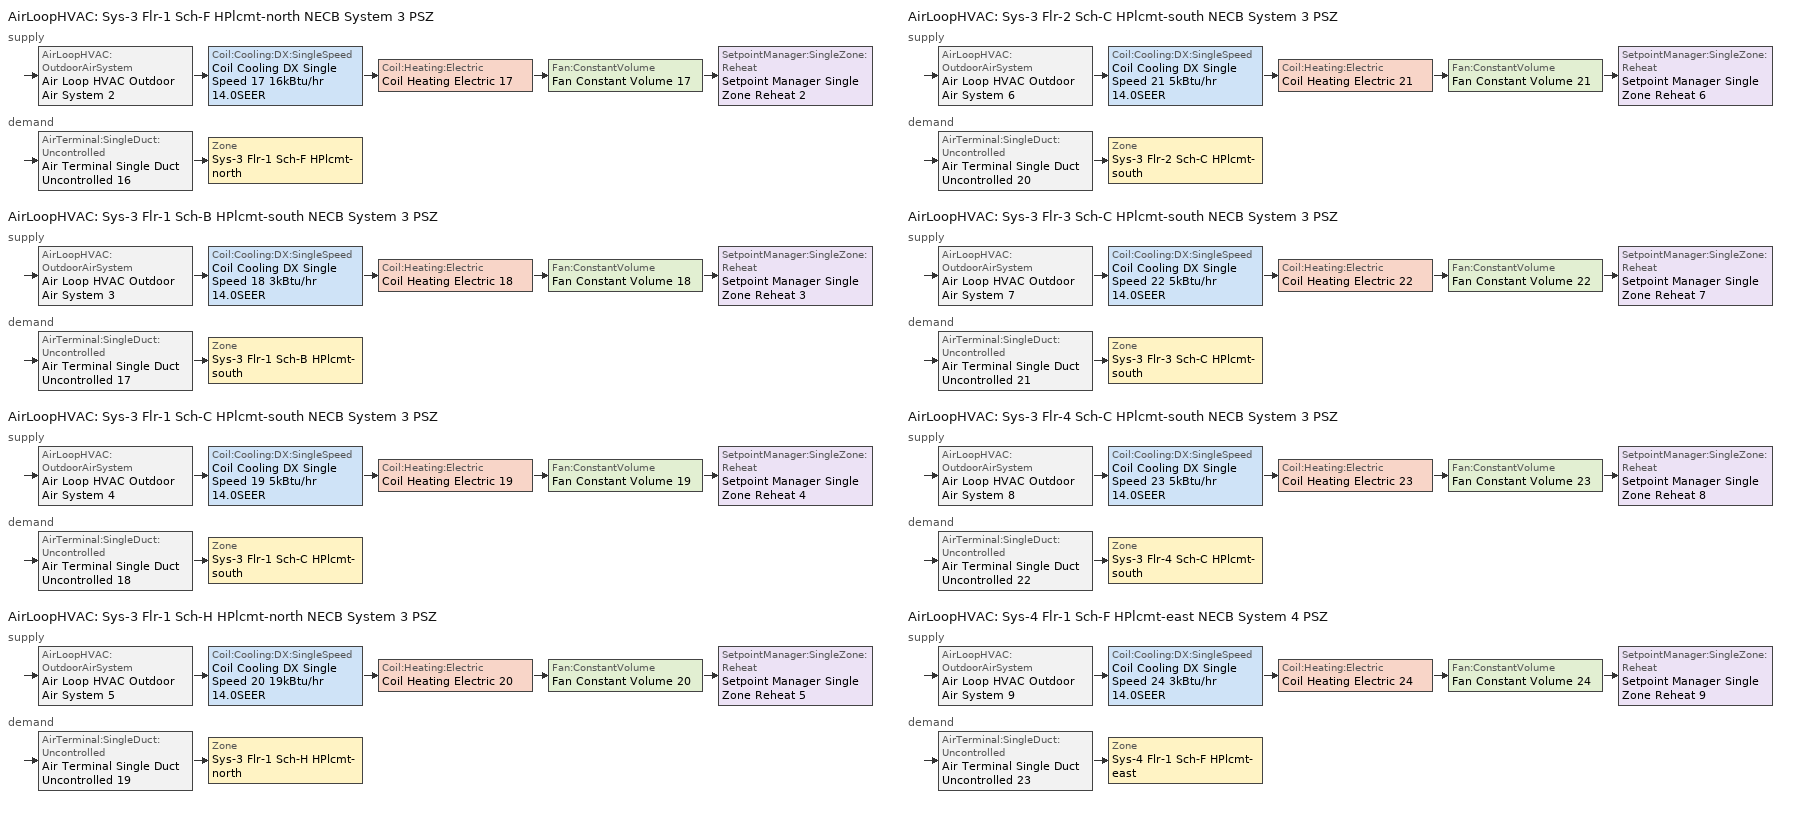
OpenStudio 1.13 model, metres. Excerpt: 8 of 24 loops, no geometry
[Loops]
AirLoopHVAC 'Sys-3 Flr-1 Sch-F HPlcmt-north NECB System 3 PSZ'
 supply: AirLoopHVAC:OutdoorAirSystem 'Air Loop HVAC Outdoor Air System 2' > Coil:Cooling:DX:SingleSpeed 'Coil Cooling DX Single Speed 17 16kBtu/hr 14.0SEER' > Coil:Heating:Electric 'Coil Heating Electric 17' > Fan:ConstantVolume 'Fan Constant Volume 17' > SetpointManager:SingleZone:Reheat 'Setpoint Manager Single Zone Reheat 2'
 demand: AirTerminal:SingleDuct:Uncontrolled 'Air Terminal Single Duct Uncontrolled 16' > Zone 'Sys-3 Flr-1 Sch-F HPlcmt-north'
AirLoopHVAC 'Sys-3 Flr-1 Sch-B HPlcmt-south NECB System 3 PSZ'
 supply: AirLoopHVAC:OutdoorAirSystem 'Air Loop HVAC Outdoor Air System 3' > Coil:Cooling:DX:SingleSpeed 'Coil Cooling DX Single Speed 18 3kBtu/hr 14.0SEER' > Coil:Heating:Electric 'Coil Heating Electric 18' > Fan:ConstantVolume 'Fan Constant Volume 18' > SetpointManager:SingleZone:Reheat 'Setpoint Manager Single Zone Reheat 3'
 demand: AirTerminal:SingleDuct:Uncontrolled 'Air Terminal Single Duct Uncontrolled 17' > Zone 'Sys-3 Flr-1 Sch-B HPlcmt-south'
AirLoopHVAC 'Sys-3 Flr-1 Sch-C HPlcmt-south NECB System 3 PSZ'
 supply: AirLoopHVAC:OutdoorAirSystem 'Air Loop HVAC Outdoor Air System 4' > Coil:Cooling:DX:SingleSpeed 'Coil Cooling DX Single Speed 19 5kBtu/hr 14.0SEER' > Coil:Heating:Electric 'Coil Heating Electric 19' > Fan:ConstantVolume 'Fan Constant Volume 19' > SetpointManager:SingleZone:Reheat 'Setpoint Manager Single Zone Reheat 4'
 demand: AirTerminal:SingleDuct:Uncontrolled 'Air Terminal Single Duct Uncontrolled 18' > Zone 'Sys-3 Flr-1 Sch-C HPlcmt-south'
AirLoopHVAC 'Sys-3 Flr-1 Sch-H HPlcmt-north NECB System 3 PSZ'
 supply: AirLoopHVAC:OutdoorAirSystem 'Air Loop HVAC Outdoor Air System 5' > Coil:Cooling:DX:SingleSpeed 'Coil Cooling DX Single Speed 20 19kBtu/hr 14.0SEER' > Coil:Heating:Electric 'Coil Heating Electric 20' > Fan:ConstantVolume 'Fan Constant Volume 20' > SetpointManager:SingleZone:Reheat 'Setpoint Manager Single Zone Reheat 5'
 demand: AirTerminal:SingleDuct:Uncontrolled 'Air Terminal Single Duct Uncontrolled 19' > Zone 'Sys-3 Flr-1 Sch-H HPlcmt-north'
AirLoopHVAC 'Sys-3 Flr-2 Sch-C HPlcmt-south NECB System 3 PSZ'
 supply: AirLoopHVAC:OutdoorAirSystem 'Air Loop HVAC Outdoor Air System 6' > Coil:Cooling:DX:SingleSpeed 'Coil Cooling DX Single Speed 21 5kBtu/hr 14.0SEER' > Coil:Heating:Electric 'Coil Heating Electric 21' > Fan:ConstantVolume 'Fan Constant Volume 21' > SetpointManager:SingleZone:Reheat 'Setpoint Manager Single Zone Reheat 6'
 demand: AirTerminal:SingleDuct:Uncontrolled 'Air Terminal Single Duct Uncontrolled 20' > Zone 'Sys-3 Flr-2 Sch-C HPlcmt-south'
AirLoopHVAC 'Sys-3 Flr-3 Sch-C HPlcmt-south NECB System 3 PSZ'
 supply: AirLoopHVAC:OutdoorAirSystem 'Air Loop HVAC Outdoor Air System 7' > Coil:Cooling:DX:SingleSpeed 'Coil Cooling DX Single Speed 22 5kBtu/hr 14.0SEER' > Coil:Heating:Electric 'Coil Heating Electric 22' > Fan:ConstantVolume 'Fan Constant Volume 22' > SetpointManager:SingleZone:Reheat 'Setpoint Manager Single Zone Reheat 7'
 demand: AirTerminal:SingleDuct:Uncontrolled 'Air Terminal Single Duct Uncontrolled 21' > Zone 'Sys-3 Flr-3 Sch-C HPlcmt-south'
AirLoopHVAC 'Sys-3 Flr-4 Sch-C HPlcmt-south NECB System 3 PSZ'
 supply: AirLoopHVAC:OutdoorAirSystem 'Air Loop HVAC Outdoor Air System 8' > Coil:Cooling:DX:SingleSpeed 'Coil Cooling DX Single Speed 23 5kBtu/hr 14.0SEER' > Coil:Heating:Electric 'Coil Heating Electric 23' > Fan:ConstantVolume 'Fan Constant Volume 23' > SetpointManager:SingleZone:Reheat 'Setpoint Manager Single Zone Reheat 8'
 demand: AirTerminal:SingleDuct:Uncontrolled 'Air Terminal Single Duct Uncontrolled 22' > Zone 'Sys-3 Flr-4 Sch-C HPlcmt-south'
AirLoopHVAC 'Sys-4 Flr-1 Sch-F HPlcmt-east NECB System 4 PSZ'
 supply: AirLoopHVAC:OutdoorAirSystem 'Air Loop HVAC Outdoor Air System 9' > Coil:Cooling:DX:SingleSpeed 'Coil Cooling DX Single Speed 24 3kBtu/hr 14.0SEER' > Coil:Heating:Electric 'Coil Heating Electric 24' > Fan:ConstantVolume 'Fan Constant Volume 24' > SetpointManager:SingleZone:Reheat 'Setpoint Manager Single Zone Reheat 9'
 demand: AirTerminal:SingleDuct:Uncontrolled 'Air Terminal Single Duct Uncontrolled 23' > Zone 'Sys-4 Flr-1 Sch-F HPlcmt-east'
[Sizing:Zone] Zone Cooling Design Supply Air Temperature Input Method=SupplyAirTemperature; Zone Cooling Design Supply Air Temperature {C}=13; Zone Cooling Design Supply Air Temperature Difference {deltaC}=11.11; Zone Heating Design Supply Air Temperature Input Method=SupplyAirTemperature; Zone Heating Design Supply Air Temperature {C}=43; Zone Heating Design Supply Air Temperature Difference {deltaC}=11.11; Zone Cooling Design Supply Air Humidity Ratio {kg-H2O/kg-air}=0.0085; Zone Heating Design Supply Air Humidity Ratio {kg-H2O/kg-air}=0.008; Zone Heating Sizing Factor=1.3; Zone Cooling Sizing Factor=1.1; Cooling Design Air Flow Method=DesignDay; Heating Design Air Flow Method=DesignDay; Account for Dedicated Outdoor Air System=No; Dedicated Outdoor Air System Control Strategy=NeutralSupplyAir; Dedicated Outdoor Air Low Setpoint Temperature for Design {C}=autosize; Dedicated Outdoor Air High Setpoint Temperature for Design {C}=autosize
Sys-3 Flr-1 Sch-F HPlcmt-north; Sys-3 Flr-1 Sch-B HPlcmt-south; Sys-3 Flr-1 Sch-C HPlcmt-south; Sys-3 Flr-1 Sch-H HPlcmt-north; Sys-3 Flr-2 Sch-C HPlcmt-south; Sys-3 Flr-3 Sch-C HPlcmt-south; Sys-3 Flr-4 Sch-C HPlcmt-south; Sys-4 Flr-1 Sch-F HPlcmt-east
[Zone equipment]
Sys-3 Flr-1 Sch-F HPlcmt-north: Air Terminal Single Duct Uncontrolled 16, Zone HVAC Baseboard Convective Electric 16
Sys-3 Flr-1 Sch-B HPlcmt-south: Air Terminal Single Duct Uncontrolled 17, Zone HVAC Baseboard Convective Electric 17
Sys-3 Flr-1 Sch-C HPlcmt-south: Air Terminal Single Duct Uncontrolled 18, Zone HVAC Baseboard Convective Electric 18
Sys-3 Flr-1 Sch-H HPlcmt-north: Air Terminal Single Duct Uncontrolled 19, Zone HVAC Baseboard Convective Electric 19
Sys-3 Flr-2 Sch-C HPlcmt-south: Air Terminal Single Duct Uncontrolled 20, Zone HVAC Baseboard Convective Electric 20
Sys-3 Flr-3 Sch-C HPlcmt-south: Air Terminal Single Duct Uncontrolled 21, Zone HVAC Baseboard Convective Electric 21
Sys-3 Flr-4 Sch-C HPlcmt-south: Air Terminal Single Duct Uncontrolled 22, Zone HVAC Baseboard Convective Electric 22
Sys-4 Flr-1 Sch-F HPlcmt-east: Air Terminal Single Duct Uncontrolled 23, Zone HVAC Baseboard Convective Electric 23
[AirLoopHVAC] Availability Schedule=Always On Discrete; Design Supply Air Flow Rate {m3/s}=AutoSize
Sys-3 Flr-1 Sch-F HPlcmt-north NECB System 3 PSZ; Sys-3 Flr-1 Sch-B HPlcmt-south NECB System 3 PSZ; Sys-3 Flr-1 Sch-C HPlcmt-south NECB System 3 PSZ; Sys-3 Flr-1 Sch-H HPlcmt-north NECB System 3 PSZ; Sys-3 Flr-2 Sch-C HPlcmt-south NECB System 3 PSZ; Sys-3 Flr-3 Sch-C HPlcmt-south NECB System 3 PSZ; Sys-3 Flr-4 Sch-C HPlcmt-south NECB System 3 PSZ; Sys-4 Flr-1 Sch-F HPlcmt-east NECB System 4 PSZ
[Sizing:System] Type of Load to Size On=Sensible; Design Outdoor Air Flow Rate {m3/s}=Autosize; Minimum System Air Flow Ratio=1; Preheat Design Temperature {C}=7; Preheat Design Humidity Ratio {kg-H2O/kg-Air}=0.008; Precool Design Temperature {C}=13; Precool Design Humidity Ratio {kg-H2O/kg-Air}=0.008; Central Cooling Design Supply Air Temperature {C}=13; Central Heating Design Supply Air Temperature {C}=43; Sizing Option=NonCoincident; 100% Outdoor Air in Cooling=No; 100% Outdoor Air in Heating=No; Central Cooling Design Supply Air Humidity Ratio {kg-H2O/kg-Air}=0.0085; Central Heating Design Supply Air Humidity Ratio {kg-H2O/kg-Air}=0.008; Cooling Design Air Flow Method=DesignDay; Cooling Design Air Flow Rate {m3/s}=0; Heating Design Air Flow Method=DesignDay; Heating Design Air Flow Rate {m3/s}=0; System Outdoor Air Method=ZoneSum; Zone Maximum Outdoor Air Fraction=1; Cooling Supply Air Flow Rate Per Floor Area {m3/s-m2}=0.00996765; Cooling Fraction of Autosized Cooling Supply Air Flow Rate=1; Cooling Supply Air Flow Rate Per Unit Cooling Capacity {m3/s-W}=3.94755e-05; Heating Supply Air Flow Rate Per Floor Area {m3/s-m2}=0.00996765; Heating Fraction of Autosized Heating Supply Air Flow Rate=1; Heating Fraction of Autosized Cooling Supply Air Flow Rate=1; Heating Supply Air Flow Rate Per Unit Heating Capacity {m3/s-W}=3.15882e-05; Cooling Design Capacity Method=CoolingDesignCapacity; Cooling Design Capacity {W}=autosize; Cooling Design Capacity Per Floor Area {W/m2}=234.7; Fraction of Autosized Cooling Design Capacity=1; Heating Design Capacity Method=HeatingDesignCapacity; Heating Design Capacity {W}=autosize; Heating Design Capacity Per Floor Area {W/m2}=157; Fraction of Autosized Heating Design Capacity=1; Central Cooling Capacity Control Method=OnOff
Sys-3 Flr-1 Sch-F HPlcmt-north NECB System 3 PSZ; Sys-3 Flr-1 Sch-B HPlcmt-south NECB System 3 PSZ; Sys-3 Flr-1 Sch-C HPlcmt-south NECB System 3 PSZ; Sys-3 Flr-1 Sch-H HPlcmt-north NECB System 3 PSZ; Sys-3 Flr-2 Sch-C HPlcmt-south NECB System 3 PSZ; Sys-3 Flr-3 Sch-C HPlcmt-south NECB System 3 PSZ; Sys-3 Flr-4 Sch-C HPlcmt-south NECB System 3 PSZ; Sys-4 Flr-1 Sch-F HPlcmt-east NECB System 4 PSZ
[Fan:ConstantVolume] Availability Schedule=Always On Discrete; Fan Efficiency=0.39975; Pressure Rise {Pa}=640; Maximum Flow Rate {m3/s}=AutoSize; Motor Efficiency=0.615
Fan Constant Volume 17; Fan Constant Volume 18; Fan Constant Volume 19; Fan Constant Volume 20; Fan Constant Volume 21; Fan Constant Volume 22; Fan Constant Volume 23; Fan Constant Volume 24
[Coil:Heating:Electric] Availability Schedule=Always On Discrete
Coil Heating Electric 17; Coil Heating Electric 18; Coil Heating Electric 19; Coil Heating Electric 20; Coil Heating Electric 21; Coil Heating Electric 22; Coil Heating Electric 23; Coil Heating Electric 24
[Coil:Cooling:DX:SingleSpeed] Availability Schedule=Always On Discrete; Rated Total Cooling Capacity {W}=autosize; Rated Sensible Heat Ratio=autosize; Rated COP {W/W}=3.8248; Rated Air Flow Rate {m3/s}=autosize; Rated Evaporator Fan Power Per Volume Flow Rate {W/(m3/s)}=773.3; Condenser Type=AirCooled; Evaporative Condenser Effectiveness=0; Evaporative Condenser Air Flow Rate {m3/s}=Autosize; Evaporative Condenser Pump Rated Power Consumption {W}=Autosize; Crankcase Heater Capacity {W}=0; Maximum Outdoor Dry-Bulb Temperature for Crankcase Heater Operation {C}=0; Basin Heater Capacity {W/K}=0; Basin Heater Setpoint Temperature {C}=10
Name | Total Cooling Capacity Function of Temperature Curve | Total Cooling Capacity Function of Flow Fraction Curve | Energy Input Ratio Function of Temperature Curve | Energy Input Ratio Function of Flow Fraction Curve | Part Load Fraction Correlation Curve
Coil Cooling DX Single Speed 17 16kBtu/hr 14.0SEER | DXCOOL-NECB2011-REF-CAPFT 8 | DXCOOL-NECB2011-REF-CAPFFLOW 8 | DXCOOL-NECB2011-REF-COOLEIRFT 8 | DXCOOL-NECB2011-REF-COOLEIRFFLOW 8 | DXCOOL-NECB2011-REF-COOLPLFFPLR 8
Coil Cooling DX Single Speed 18 3kBtu/hr 14.0SEER | DXCOOL-NECB2011-REF-CAPFT 9 | DXCOOL-NECB2011-REF-CAPFFLOW 9 | DXCOOL-NECB2011-REF-COOLEIRFT 9 | DXCOOL-NECB2011-REF-COOLEIRFFLOW 9 | DXCOOL-NECB2011-REF-COOLPLFFPLR 9
Coil Cooling DX Single Speed 19 5kBtu/hr 14.0SEER | DXCOOL-NECB2011-REF-CAPFT 10 | DXCOOL-NECB2011-REF-CAPFFLOW 10 | DXCOOL-NECB2011-REF-COOLEIRFT 10 | DXCOOL-NECB2011-REF-COOLEIRFFLOW 10 | DXCOOL-NECB2011-REF-COOLPLFFPLR 10
Coil Cooling DX Single Speed 20 19kBtu/hr 14.0SEER | DXCOOL-NECB2011-REF-CAPFT 12 | DXCOOL-NECB2011-REF-CAPFFLOW 12 | DXCOOL-NECB2011-REF-COOLEIRFT 12 | DXCOOL-NECB2011-REF-COOLEIRFFLOW 12 | DXCOOL-NECB2011-REF-COOLPLFFPLR 12
Coil Cooling DX Single Speed 21 5kBtu/hr 14.0SEER | DXCOOL-NECB2011-REF-CAPFT 13 | DXCOOL-NECB2011-REF-CAPFFLOW 13 | DXCOOL-NECB2011-REF-COOLEIRFT 13 | DXCOOL-NECB2011-REF-COOLEIRFFLOW 13 | DXCOOL-NECB2011-REF-COOLPLFFPLR 13
Coil Cooling DX Single Speed 22 5kBtu/hr 14.0SEER | DXCOOL-NECB2011-REF-CAPFT 14 | DXCOOL-NECB2011-REF-CAPFFLOW 14 | DXCOOL-NECB2011-REF-COOLEIRFT 14 | DXCOOL-NECB2011-REF-COOLEIRFFLOW 14 | DXCOOL-NECB2011-REF-COOLPLFFPLR 14
Coil Cooling DX Single Speed 23 5kBtu/hr 14.0SEER | DXCOOL-NECB2011-REF-CAPFT 15 | DXCOOL-NECB2011-REF-CAPFFLOW 15 | DXCOOL-NECB2011-REF-COOLEIRFT 15 | DXCOOL-NECB2011-REF-COOLEIRFFLOW 15 | DXCOOL-NECB2011-REF-COOLPLFFPLR 15
Coil Cooling DX Single Speed 24 3kBtu/hr 14.0SEER | DXCOOL-NECB2011-REF-CAPFT 16 | DXCOOL-NECB2011-REF-CAPFFLOW 16 | DXCOOL-NECB2011-REF-COOLEIRFT 16 | DXCOOL-NECB2011-REF-COOLEIRFFLOW 16 | DXCOOL-NECB2011-REF-COOLPLFFPLR 16
[Controller:OutdoorAir] Minimum Outdoor Air Flow Rate {m3/s}=Autosize; Maximum Outdoor Air Flow Rate {m3/s}=Autosize; Economizer Control Type=NoEconomizer; Economizer Control Action Type=ModulateFlow; Economizer Maximum Limit Dry-Bulb Temperature {C}=28; Economizer Maximum Limit Enthalpy {J/kg}=64000; Economizer Minimum Limit Dry-Bulb Temperature {C}=-100; Lockout Type=NoLockout; Minimum Limit Type=FixedMinimum; Minimum Outdoor Air Schedule=Always On Discrete; High Humidity Control=No; Heat Recovery Bypass Control Type=BypassWhenWithinEconomizerLimits
Name | Controller Mechanical Ventilation
Controller Outdoor Air 2 | Controller Mechanical Ventilation 2
Controller Outdoor Air 3 | Controller Mechanical Ventilation 3
Controller Outdoor Air 4 | Controller Mechanical Ventilation 4
Controller Outdoor Air 5 | Controller Mechanical Ventilation 5
Controller Outdoor Air 6 | Controller Mechanical Ventilation 6
Controller Outdoor Air 7 | Controller Mechanical Ventilation 7
Controller Outdoor Air 8 | Controller Mechanical Ventilation 8
Controller Outdoor Air 9 | Controller Mechanical Ventilation 9
[Controller:MechanicalVentilation] Availability Schedule=Always On Discrete; System Outdoor Air Method=ZoneSum
Controller Mechanical Ventilation 2; Controller Mechanical Ventilation 3; Controller Mechanical Ventilation 4; Controller Mechanical Ventilation 5; Controller Mechanical Ventilation 6; Controller Mechanical Ventilation 7; Controller Mechanical Ventilation 8; Controller Mechanical Ventilation 9
[AirLoopHVAC:OutdoorAirSystem]
Name | Controller
Air Loop HVAC Outdoor Air System 2 | Controller Outdoor Air 2
Air Loop HVAC Outdoor Air System 3 | Controller Outdoor Air 3
Air Loop HVAC Outdoor Air System 4 | Controller Outdoor Air 4
Air Loop HVAC Outdoor Air System 5 | Controller Outdoor Air 5
Air Loop HVAC Outdoor Air System 6 | Controller Outdoor Air 6
Air Loop HVAC Outdoor Air System 7 | Controller Outdoor Air 7
Air Loop HVAC Outdoor Air System 8 | Controller Outdoor Air 8
Air Loop HVAC Outdoor Air System 9 | Controller Outdoor Air 9
[SetpointManager:SingleZone:Reheat]
Name | Minimum Supply Air Temperature {C} | Maximum Supply Air Temperature {C} | Control Zone
Setpoint Manager Single Zone Reheat 2 | 12.8 | 13 | Sys-3 Flr-1 Sch-F HPlcmt-north
Setpoint Manager Single Zone Reheat 3 | 12.8 | 13 | Sys-3 Flr-1 Sch-B HPlcmt-south
Setpoint Manager Single Zone Reheat 4 | 12.8 | 13 | Sys-3 Flr-1 Sch-C HPlcmt-south
Setpoint Manager Single Zone Reheat 5 | 12.8 | 13 | Sys-3 Flr-1 Sch-H HPlcmt-north
Setpoint Manager Single Zone Reheat 6 | 12.8 | 13 | Sys-3 Flr-2 Sch-C HPlcmt-south
Setpoint Manager Single Zone Reheat 7 | 12.8 | 13 | Sys-3 Flr-3 Sch-C HPlcmt-south
Setpoint Manager Single Zone Reheat 8 | 12.8 | 13 | Sys-3 Flr-4 Sch-C HPlcmt-south
Setpoint Manager Single Zone Reheat 9 | 13 | 99 | Sys-4 Flr-1 Sch-F HPlcmt-east
[ZoneHVAC:Baseboard:Convective:Electric] Availability Schedule=Always On Discrete; Nominal Capacity {W}=autosize; Efficiency=1
Zone HVAC Baseboard Convective Electric 16; Zone HVAC Baseboard Convective Electric 17; Zone HVAC Baseboard Convective Electric 18; Zone HVAC Baseboard Convective Electric 19; Zone HVAC Baseboard Convective Electric 20; Zone HVAC Baseboard Convective Electric 21; Zone HVAC Baseboard Convective Electric 22; Zone HVAC Baseboard Convective Electric 23
[AirTerminal:SingleDuct:Uncontrolled] Availability Schedule=Always On Discrete; Maximum Air Flow Rate {m3/s}=AutoSize
Air Terminal Single Duct Uncontrolled 16; Air Terminal Single Duct Uncontrolled 17; Air Terminal Single Duct Uncontrolled 18; Air Terminal Single Duct Uncontrolled 19; Air Terminal Single Duct Uncontrolled 20; Air Terminal Single Duct Uncontrolled 21; Air Terminal Single Duct Uncontrolled 22; Air Terminal Single Duct Uncontrolled 23
[Schedule:Constant]
Always On Discrete: Value=1
[Curve:Biquadratic] Minimum Value of x=13; Maximum Value of x=24; Minimum Value of y=24; Maximum Value of y=46
Name | Coefficient1 Constant | Coefficient2 x | Coefficient3 x**2 | Coefficient4 y | Coefficient5 y**2 | Coefficient6 x*y
DXCOOL-NECB2011-REF-CAPFT 8; DXCOOL-NECB2011-REF-CAPFT 9; DXCOOL-NECB2011-REF-CAPFT 10; DXCOOL-NECB2011-REF-CAPFT 12; DXCOOL-NECB2011-REF-CAPFT 13; DXCOOL-NECB2011-REF-CAPFT 14; DXCOOL-NECB2011-REF-CAPFT 15; DXCOOL-NECB2011-REF-CAPFT 16 | 0.867905 | 0.0142459 | 0.00055436 | -0.0075575 | 3.3e-05 | -0.0001918
DXCOOL-NECB2011-REF-COOLEIRFT 8; DXCOOL-NECB2011-REF-COOLEIRFT 9; DXCOOL-NECB2011-REF-COOLEIRFT 10; DXCOOL-NECB2011-REF-COOLEIRFT 12; DXCOOL-NECB2011-REF-COOLEIRFT 13; DXCOOL-NECB2011-REF-COOLEIRFT 14; DXCOOL-NECB2011-REF-COOLEIRFT 15; DXCOOL-NECB2011-REF-COOLEIRFT 16 | 0.116936 | 0.0284933 | -0.0004112 | 0.0214108 | 0.00016103 | -0.0006791
[Curve:Quadratic] Coefficient1 Constant=1; Coefficient2 x=0; Coefficient3 x**2=0; Minimum Value of x=0; Maximum Value of x=1
DXCOOL-NECB2011-REF-CAPFFLOW 8; DXCOOL-NECB2011-REF-COOLEIRFFLOW 8; DXCOOL-NECB2011-REF-CAPFFLOW 9; DXCOOL-NECB2011-REF-COOLEIRFFLOW 9; DXCOOL-NECB2011-REF-CAPFFLOW 10; DXCOOL-NECB2011-REF-COOLEIRFFLOW 10; DXCOOL-NECB2011-REF-CAPFFLOW 12; DXCOOL-NECB2011-REF-COOLEIRFFLOW 12; DXCOOL-NECB2011-REF-CAPFFLOW 13; DXCOOL-NECB2011-REF-COOLEIRFFLOW 13; DXCOOL-NECB2011-REF-CAPFFLOW 14; DXCOOL-NECB2011-REF-COOLEIRFFLOW 14; DXCOOL-NECB2011-REF-CAPFFLOW 15; DXCOOL-NECB2011-REF-COOLEIRFFLOW 15; DXCOOL-NECB2011-REF-CAPFFLOW 16; DXCOOL-NECB2011-REF-COOLEIRFFLOW 16
[Curve:Cubic] Coefficient1 Constant=0.0277; Coefficient2 x=4.9151; Coefficient3 x**2=-8.184; Coefficient4 x**3=4.2702; Minimum Value of x=0.7; Maximum Value of x=1
DXCOOL-NECB2011-REF-COOLPLFFPLR 8; DXCOOL-NECB2011-REF-COOLPLFFPLR 9; DXCOOL-NECB2011-REF-COOLPLFFPLR 10; DXCOOL-NECB2011-REF-COOLPLFFPLR 12; DXCOOL-NECB2011-REF-COOLPLFFPLR 13; DXCOOL-NECB2011-REF-COOLPLFFPLR 14; DXCOOL-NECB2011-REF-COOLPLFFPLR 15; DXCOOL-NECB2011-REF-COOLPLFFPLR 16
